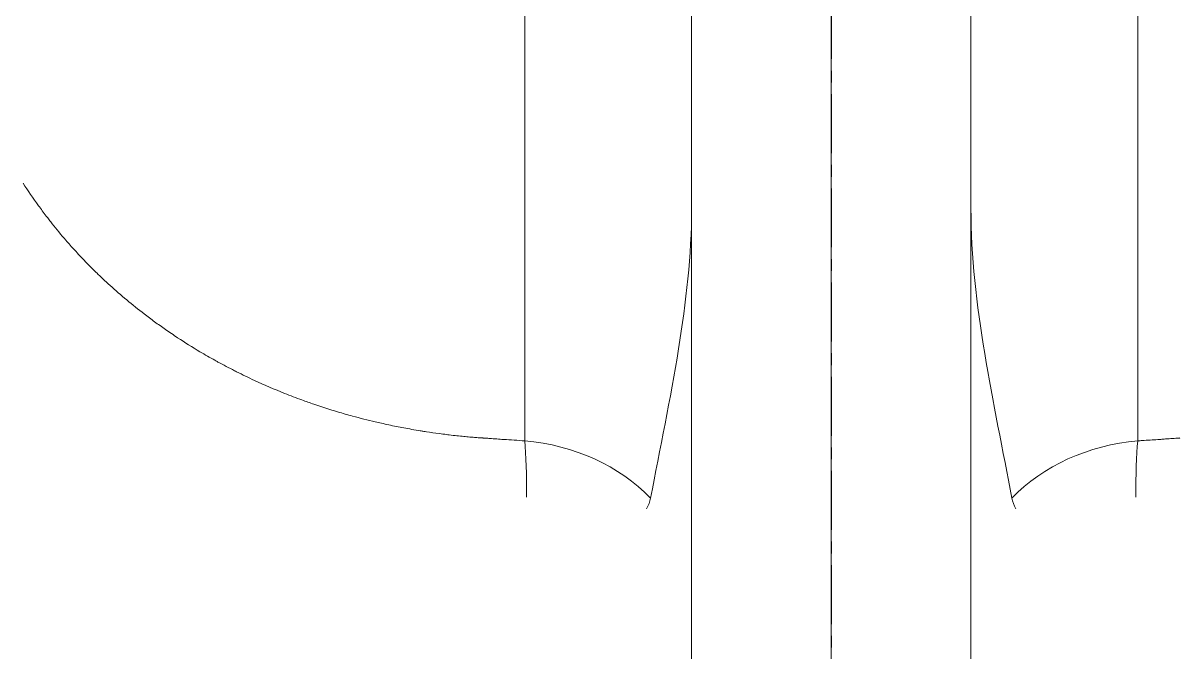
# Model space of a CAD drawing. Header units: millimetres. Extents: x -2122 to 22797, y 3569 to 89276.
# Drawn here: x 9045.2 to 9167.9, y 17335.6 to 17402.3 of the extents above; entities that cross this region are included whole.
import ezdxf

# ---------------------------------------------------------------- set-up
doc = ezdxf.new("R2010")
doc.units = ezdxf.units.MM
doc.header["$LTSCALE"] = 20
doc.linetypes.add('CENTER', pattern=[2, 1.25, -0.25, 0.25, -0.25])
doc.layers.add('IA-DIBUJO', color=3, linetype='Continuous', lineweight=30)
doc.layers.add('IA-EJES', color=4, linetype='CENTER')

msp = doc.modelspace()

# ---------------------------------------------------------------- linework, layer by layer
at = {"layer": 'IA-DIBUJO', "color": 3, "linetype": 'Continuous', "lineweight": 0, "extrusion": (2.06626e-48, 1, -1.83697e-16)}
for p, q in [((9130.96, 17189.79), (9130.96, 17431.82)), ((9116.15, 17187.06), (9116.15, 17427.91)), ((9145.78, 17187.06), (9145.78, 17427.99))]:
    msp.add_line(p, q, dxfattribs=at)
at = {"layer": 'IA-DIBUJO', "color": 3, "linetype": 'Continuous', "lineweight": 0}
for centre, major_axis, ratio, start_param, end_param in [((9096.39, 17341.53), (1.23, 19.72), 0.095841, -1.006152, -0.579215), ((9096.39, 17341.53), (-19.75, 0), 0.836583, -2.465124, -1.675365), ((9165.53, 17341.53), (-19.75, 0), 0.836583, -1.466228, -0.676469), ((9165.53, 17341.53), (1.23, -19.72), 0.095841, -2.562377, -2.135441)]:
    msp.add_ellipse(centre, major_axis=major_axis, ratio=ratio, start_param=start_param, end_param=end_param, dxfattribs=at)
at = {"layer": 'IA-DIBUJO', "color": 3, "linetype": 'Continuous', "lineweight": 0, "extrusion": (1.12482e-32, -1.83697e-16, -1)}
for centre, major_axis, start_param, end_param in [((9096.39, 17352.47), (15.46, 0), 0.085448, 0.247588), ((9165.53, 17352.47), (-15.46, 0), -0.247588, -0.085448)]:
    msp.add_ellipse(centre, major_axis=major_axis, ratio=0.455457, start_param=start_param, end_param=end_param, dxfattribs=at)
at = {"layer": 'IA-DIBUJO', "color": 3, "linetype": 'Continuous', "lineweight": 0}
for points, knots in [([(9098.45, 17357.96), (9098.45, 17359.13), (9098.45, 17360.34), (9098.46, 17362.85), (9098.46, 17364.15), (9098.46, 17366.82), (9098.46, 17368.21), (9098.46, 17370.85), (9098.46, 17372.09), (9098.46, 17373.93), (9098.46, 17374.49), (9098.46, 17375.39), (9098.46, 17375.74), (9098.46, 17376.44), (9098.46, 17376.81), (9098.46, 17379.28), (9098.46, 17381.46), (9098.46, 17384.43), (9098.46, 17385.13), (9098.46, 17386.26), (9098.46, 17386.68), (9098.46, 17387.38), (9098.46, 17387.64), (9098.46, 17389.1), (9098.46, 17390.32), (9098.46, 17392.62), (9098.46, 17393.7), (9098.46, 17395.73), (9098.46, 17396.66), (9098.46, 17398.48), (9098.46, 17399.35), (9098.46, 17400.26), (9098.46, 17400.28), (9098.46, 17402.03), (9098.46, 17403.79), (9098.46, 17405.79), (9098.46, 17406.01), (9098.46, 17407.23), (9098.46, 17408.23), (9098.46, 17409.75), (9098.45, 17410.26), (9098.45, 17411.02), (9098.45, 17411.28), (9098.45, 17411.78), (9098.45, 17412.03), (9098.45, 17412.28), (9098.45, 17412.29), (9098.45, 17412.64), (9098.45, 17413.02), (9098.45, 17413.83), (9098.45, 17414.27), (9098.45, 17414.81), (9098.45, 17414.86), (9098.45, 17415.38), (9098.45, 17415.87), (9098.45, 17416.73), (9098.45, 17417.1), (9098.45, 17417.66), (9098.45, 17417.84), (9098.45, 17418.17), (9098.45, 17418.3), (9098.45, 17418.46), (9098.45, 17418.47), (9098.45, 17419.02), (9098.45, 17419.55), (9098.45, 17420.33), (9098.45, 17420.59), (9098.45, 17420.97), (9098.45, 17421.1), (9098.45, 17421.29), (9098.45, 17421.41), (9098.45, 17421.53), (9098.45, 17421.59), (9098.45, 17421.6), (9098.45, 17421.85), (9098.46, 17422.08), (9098.46, 17422.54), (9098.47, 17422.76), (9098.48, 17423.1), (9098.48, 17423.23), (9098.5, 17423.57), (9098.51, 17423.78), (9098.52, 17424.02), (9098.53, 17424.05), (9098.54, 17424.21), (9098.55, 17424.32), (9098.56, 17424.49), (9098.57, 17424.54), (9098.57, 17424.62), (9098.58, 17424.66), (9098.58, 17424.7), (9098.58, 17424.72), (9098.59, 17424.74), (9098.64, 17425.25), (9098.71, 17425.76), (9098.82, 17426.39), (9098.84, 17426.49), (9098.93, 17426.99), (9099.01, 17427.38), (9099.18, 17428.15), (9099.28, 17428.53), (9099.42, 17429.07), (9099.46, 17429.23), (9099.57, 17429.66), (9099.65, 17429.93), (9099.78, 17430.35), (9099.82, 17430.49), (9099.88, 17430.7), (9099.9, 17430.77), (9099.94, 17430.87), (9099.96, 17430.93), (9099.97, 17431), (9099.99, 17431.03), (9099.99, 17431.04), (9100.08, 17431.32), (9100.17, 17431.61), (9100.38, 17432.21), (9100.49, 17432.53), (9100.71, 17433.14), (9100.82, 17433.45), (9100.94, 17433.8), (9100.96, 17433.83), (9101.08, 17434.15), (9101.18, 17434.44), (9101.36, 17434.9), (9101.42, 17435.07), (9101.53, 17435.34), (9101.57, 17435.44), (9101.71, 17435.82), (9101.82, 17436.1), (9101.95, 17436.41), (9101.95, 17436.43), (9102.02, 17436.61), (9102.08, 17436.76), (9102.18, 17437), (9102.21, 17437.08), (9102.26, 17437.2), (9102.29, 17437.27), (9102.32, 17437.35), (9102.33, 17437.39), (9102.34, 17437.4), (9102.55, 17437.94), (9102.77, 17438.48), (9103.13, 17439.38), (9103.28, 17439.74), (9103.49, 17440.28), (9103.56, 17440.45), (9103.84, 17441.17), (9104.05, 17441.71), (9104.35, 17442.52), (9104.45, 17442.8), (9104.6, 17443.2), (9104.65, 17443.34), (9104.74, 17443.6), (9104.78, 17443.71), (9104.83, 17443.85), (9104.83, 17443.87), (9104.96, 17444.24), (9105.08, 17444.59), (9105.31, 17445.28), (9105.42, 17445.63), (9105.63, 17446.31), (9105.73, 17446.65), (9105.93, 17447.34), (9106.02, 17447.68), (9106.19, 17448.36), (9106.27, 17448.7), (9106.42, 17449.38), (9106.49, 17449.71), (9106.58, 17450.21), (9106.61, 17450.37), (9106.64, 17450.52)], [0, 0, 0, 0, 0.0561256, 0.0561256, 0.1122582, 0.1122582, 0.1683945, 0.1683945, 0.2158997, 0.2158997, 0.2365081, 0.2365081, 0.2488071, 0.2488071, 0.2618536, 0.2618536, 0.3358735, 0.3358735, 0.3584153, 0.3584153, 0.371698, 0.371698, 0.3800577, 0.3800577, 0.4169617, 0.4169617, 0.4486893, 0.4486893, 0.4752612, 0.4752612, 0.4995117, 0.4995117, 0.5, 0.5, 0.5556078, 0.5556078, 0.5625, 0.5625, 0.59375, 0.59375, 0.609375, 0.609375, 0.6171875, 0.6171875, 0.6247559, 0.6247559, 0.625, 0.625, 0.6397912, 0.6397912, 0.6544232, 0.6544232, 0.65625, 0.65625, 0.6701127, 0.6701127, 0.679498, 0.679498, 0.6839754, 0.6839754, 0.6872559, 0.6872559, 0.6875, 0.6875, 0.703125, 0.703125, 0.7109375, 0.7109375, 0.7148438, 0.7148438, 0.7167969, 0.7185059, 0.7185059, 0.71875, 0.71875, 0.7246654, 0.7246654, 0.7308078, 0.7308078, 0.734375, 0.734375, 0.740969, 0.740969, 0.7421875, 0.7421875, 0.7460938, 0.7460938, 0.7480469, 0.7480469, 0.7490234, 0.7495117, 0.7495117, 0.75, 0.75, 0.7660986, 0.7660986, 0.7693704, 0.7693704, 0.78125, 0.78125, 0.7923571, 0.7923571, 0.796875, 0.796875, 0.8046875, 0.8046875, 0.8085938, 0.8085938, 0.8105469, 0.8105469, 0.8115234, 0.8122559, 0.8122559, 0.8125, 0.8125, 0.8229806, 0.8229806, 0.8333653, 0.8333653, 0.8426937, 0.8426937, 0.84375, 0.84375, 0.8521208, 0.8521208, 0.8565993, 0.8565993, 0.859375, 0.859375, 0.8666846, 0.8666846, 0.8671875, 0.8671875, 0.8710938, 0.8710938, 0.8730469, 0.8730469, 0.8740234, 0.8747559, 0.8747559, 0.875, 0.875, 0.890625, 0.890625, 0.9012178, 0.9012178, 0.90625, 0.90625, 0.921875, 0.921875, 0.9296875, 0.9296875, 0.9335938, 0.9335938, 0.9370117, 0.9370117, 0.9375, 0.9375, 0.9464386, 0.9464386, 0.955567, 0.955567, 0.9649057, 0.9649057, 0.9746146, 0.9746146, 0.9845668, 0.9845668, 0.9949481, 0.9949481, 0.9999967, 0.9999967, 0.9999967, 0.9999967]), ([(9155.25, 17450.58), (9155.42, 17449.59), (9155.65, 17448.53), (9156.09, 17446.85), (9156.25, 17446.28), (9156.53, 17445.39), (9156.67, 17444.94), (9156.85, 17444.41), (9156.94, 17444.14), (9156.99, 17443.99), (9157.01, 17443.92), (9157.02, 17443.88), (9157.03, 17443.87), (9157.2, 17443.36), (9157.4, 17442.82), (9157.66, 17442.11), (9157.73, 17441.93), (9157.8, 17441.73), (9157.82, 17441.69), (9157.82, 17441.67), (9157.82, 17441.67), (9157.83, 17441.67), (9157.83, 17441.66), (9157.84, 17441.64), (9157.88, 17441.53), (9157.94, 17441.37), (9158.14, 17440.86), (9158.33, 17440.37), (9158.71, 17439.4), (9158.85, 17439.04), (9159.09, 17438.44), (9159.21, 17438.13), (9159.37, 17437.74), (9159.45, 17437.54), (9159.49, 17437.43), (9159.51, 17437.38), (9159.52, 17437.35), (9159.53, 17437.34), (9160.05, 17436.01), (9160.51, 17434.83), (9161.11, 17433.23), (9161.29, 17432.73), (9161.53, 17432.03), (9161.61, 17431.8), (9161.72, 17431.47), (9161.77, 17431.31), (9161.83, 17431.13), (9161.86, 17431.03), (9161.88, 17430.99), (9161.89, 17430.96), (9161.89, 17430.96), (9162.25, 17429.81), (9162.56, 17428.72), (9162.92, 17427.15), (9163.02, 17426.63), (9163.15, 17425.88), (9163.21, 17425.51), (9163.27, 17425.08), (9163.3, 17424.86), (9163.31, 17424.76), (9163.32, 17424.71), (9163.32, 17424.68), (9163.32, 17424.66), (9163.37, 17424.22), (9163.41, 17423.74), (9163.45, 17422.96), (9163.46, 17422.55), (9163.47, 17422.04), (9163.47, 17421.78), (9163.47, 17421.64), (9163.47, 17421.57), (9163.47, 17421.53), (9163.47, 17421.52), (9163.47, 17421.01), (9163.47, 17420.25), (9163.47, 17419.33), (9163.47, 17418.86), (9163.47, 17418.61), (9163.47, 17418.5), (9163.47, 17418.43), (9163.47, 17418.41), (9163.47, 17417.46), (9163.47, 17416.48), (9163.47, 17414.94), (9163.47, 17414.16), (9163.47, 17413.22), (9163.47, 17412.74), (9163.47, 17412.5), (9163.47, 17412.4), (9163.47, 17412.33), (9163.47, 17412.29), (9163.47, 17410.23), (9163.47, 17407.23), (9163.47, 17403.78), (9163.47, 17402.07), (9163.47, 17401.11), (9163.47, 17400.64), (9163.47, 17400.4), (9163.47, 17400.39), (9163.47, 17391.79), (9163.47, 17384.04), (9163.47, 17369.97), (9163.47, 17363.66), (9163.47, 17357.96)], [0, 0, 0, 0, 0.03125, 0.03125, 0.046875, 0.046875, 0.0546875, 0.0585938, 0.0605469, 0.0615234, 0.0622559, 0.0622559, 0.0625, 0.0625, 0.078125, 0.078125, 0.0820313, 0.0830078, 0.083252, 0.083252, 0.083374, 0.083374, 0.0834961, 0.0839844, 0.0859375, 0.09375, 0.09375, 0.109375, 0.109375, 0.1171875, 0.1171875, 0.1210938, 0.1230469, 0.1240234, 0.1245117, 0.1248779, 0.1248779, 0.125, 0.125, 0.15625, 0.15625, 0.171875, 0.171875, 0.1796875, 0.1796875, 0.1835938, 0.1855469, 0.1865234, 0.1872559, 0.1872559, 0.1875, 0.1875, 0.21875, 0.21875, 0.234375, 0.234375, 0.2421875, 0.2460938, 0.2480469, 0.2490234, 0.2495117, 0.2495117, 0.25, 0.25, 0.265625, 0.265625, 0.2734375, 0.2773438, 0.2792969, 0.2802734, 0.2810059, 0.2810059, 0.28125, 0.28125, 0.296875, 0.3046875, 0.3085938, 0.3105469, 0.3120117, 0.3120117, 0.3125, 0.3125, 0.34375, 0.34375, 0.359375, 0.3671875, 0.3710938, 0.3730469, 0.3740234, 0.3740234, 0.375, 0.375, 0.4375, 0.46875, 0.484375, 0.4921875, 0.4995117, 0.4995117, 0.5, 0.5, 0.75, 0.75, 1, 1, 1, 1]), ([(9045.24, 17385.32), (9045.76, 17384.51), (9046.3, 17383.72), (9046.87, 17382.93), (9047.14, 17382.56), (9047.41, 17382.19), (9047.7, 17381.82), (9047.8, 17381.69), (9047.9, 17381.56), (9048, 17381.43), (9048.11, 17381.29), (9048.22, 17381.14), (9048.33, 17381), (9048.79, 17380.42), (9049.27, 17379.85), (9049.76, 17379.28), (9050.07, 17378.92), (9050.39, 17378.56), (9050.72, 17378.2), (9050.9, 17378.01), (9051.08, 17377.81), (9051.26, 17377.61), (9051.82, 17377.02), (9052.39, 17376.44), (9052.97, 17375.87), (9052.99, 17375.84), (9053.02, 17375.82), (9053.05, 17375.79), (9053.26, 17375.59), (9053.48, 17375.38), (9053.7, 17375.17), (9053.95, 17374.94), (9054.2, 17374.7), (9054.46, 17374.47), (9055.62, 17373.41), (9056.83, 17372.4), (9058.09, 17371.43), (9058.45, 17371.15), (9058.82, 17370.88), (9059.19, 17370.61), (9059.57, 17370.33), (9059.95, 17370.06), (9060.34, 17369.79), (9060.76, 17369.49), (9061.19, 17369.2), (9061.63, 17368.91), (9062.4, 17368.4), (9063.19, 17367.91), (9064, 17367.42), (9064.52, 17367.11), (9065.05, 17366.81), (9065.59, 17366.51), (9065.7, 17366.45), (9065.8, 17366.39), (9065.91, 17366.33), (9066.49, 17366.02), (9067.07, 17365.71), (9067.67, 17365.41), (9067.74, 17365.37), (9067.81, 17365.33), (9067.88, 17365.3), (9068.51, 17364.98), (9069.14, 17364.67), (9069.78, 17364.38), (9070.83, 17363.89), (9071.9, 17363.43), (9072.98, 17363), (9073.59, 17362.76), (9074.2, 17362.52), (9074.82, 17362.3), (9075.24, 17362.14), (9075.66, 17362), (9076.09, 17361.85), (9076.92, 17361.56), (9077.76, 17361.3), (9078.6, 17361.04), (9079.13, 17360.88), (9079.66, 17360.73), (9080.19, 17360.59), (9080.98, 17360.37), (9081.79, 17360.17), (9082.6, 17359.98), (9082.81, 17359.93), (9083.03, 17359.88), (9083.24, 17359.83), (9083.77, 17359.71), (9084.29, 17359.6), (9084.82, 17359.49), (9085.09, 17359.44), (9085.35, 17359.39), (9085.62, 17359.34), (9086.19, 17359.23), (9086.77, 17359.13), (9087.35, 17359.03), (9087.49, 17359.01), (9087.62, 17358.99), (9087.76, 17358.97), (9087.84, 17358.95), (9087.93, 17358.94), (9088.02, 17358.93), (9088.47, 17358.86), (9088.92, 17358.79), (9089.37, 17358.73), (9089.63, 17358.7), (9089.9, 17358.66), (9090.17, 17358.63), (9090.26, 17358.62), (9090.35, 17358.6), (9090.45, 17358.59), (9090.72, 17358.56), (9090.99, 17358.53), (9091.26, 17358.5), (9091.5, 17358.47), (9091.74, 17358.45), (9091.98, 17358.42), (9092.2, 17358.4), (9092.41, 17358.38), (9092.62, 17358.36), (9092.69, 17358.36), (9092.76, 17358.35), (9092.83, 17358.35), (9093.02, 17358.33), (9093.19, 17358.32), (9093.37, 17358.31), (9093.53, 17358.29), (9093.7, 17358.28), (9093.86, 17358.27), (9093.9, 17358.27), (9093.94, 17358.27), (9093.98, 17358.27)], [0.00676557, 0.00676557, 0.00676557, 0.00676557, 0.008419, 0.008419, 0.008419, 0.00920914, 0.00920914, 0.00920914, 0.0094884, 0.0094884, 0.0094884, 0.00979858, 0.00979858, 0.00979858, 0.0110526, 0.0110526, 0.0110526, 0.01186049, 0.01186049, 0.01186049, 0.01230717, 0.01230717, 0.01230717, 0.01367121, 0.01367121, 0.01367121, 0.01373129, 0.01373129, 0.01373129, 0.01423259, 0.01423259, 0.01423259, 0.01481411, 0.01481411, 0.01481411, 0.01743982, 0.01743982, 0.01743982, 0.01820118, 0.01820118, 0.01820118, 0.01897679, 0.01897679, 0.01897679, 0.01982966, 0.01982966, 0.01982966, 0.02134889, 0.02134889, 0.02134889, 0.02233765, 0.02233765, 0.02233765, 0.02253017, 0.02253017, 0.02253017, 0.02359116, 0.02359116, 0.02359116, 0.02372099, 0.02372099, 0.02372099, 0.02484535, 0.02484535, 0.02484535, 0.02670342, 0.02670342, 0.02670342, 0.02775235, 0.02775235, 0.02775235, 0.02846519, 0.02846519, 0.02846519, 0.02986275, 0.02986275, 0.02986275, 0.03072825, 0.03072825, 0.03072825, 0.03202917, 0.03202917, 0.03202917, 0.03237173, 0.03237173, 0.03237173, 0.03320939, 0.03320939, 0.03320939, 0.03362677, 0.03362677, 0.03362677, 0.03453266, 0.03453266, 0.03453266, 0.03474423, 0.03474423, 0.03474423, 0.03488192, 0.03488192, 0.03488192, 0.03558148, 0.03558148, 0.03558148, 0.03598643, 0.03598643, 0.03598643, 0.03612708, 0.03612708, 0.03612708, 0.03652887, 0.03652887, 0.03652887, 0.03689108, 0.03689108, 0.03689108, 0.03721551, 0.03721551, 0.03721551, 0.03732689, 0.03732689, 0.03732689, 0.03761084, 0.03761084, 0.03761084, 0.03788088, 0.03788088, 0.03788088, 0.03795358, 0.03795358, 0.03795358, 0.03795358]), ([(9116.15, 17382.6), (9116.15, 17377.69), (9115.56, 17372.65), (9113.91, 17362.42), (9112.78, 17357.08), (9111.8, 17351.87)], [-66.176667, -66.176667, -66.176667, -66.176667, -34.458755, -34.458755, 0, 0, 0, 0]), ([(9093.98, 17358.27), (9093.99, 17358.27), (9094, 17358.27), (9094.01, 17358.27), (9094.01, 17358.27), (9094.02, 17358.26), (9094.03, 17358.26), (9094.04, 17358.26), (9094.05, 17358.26), (9094.06, 17358.26), (9094.1, 17358.26), (9094.13, 17358.26), (9094.16, 17358.25), (9094.19, 17358.25), (9094.23, 17358.25), (9094.26, 17358.25), (9094.29, 17358.24), (9094.32, 17358.24), (9094.35, 17358.24), (9094.42, 17358.24), (9094.48, 17358.23), (9094.54, 17358.23), (9094.6, 17358.22), (9094.67, 17358.22), (9094.73, 17358.21), (9094.85, 17358.2), (9094.98, 17358.19), (9095.1, 17358.19), (9095.23, 17358.18), (9095.36, 17358.17), (9095.48, 17358.16), (9095.73, 17358.14), (9095.97, 17358.12), (9096.22, 17358.11), (9096.96, 17358.06), (9097.71, 17358.01), (9098.45, 17357.96)], [-0.00000006, -0.00000006, -0.00000006, -0.00000006, 0.00001047, 0.00001047, 0.00001047, 0.000021626, 0.000021626, 0.000021626, 0.000033996, 0.000033996, 0.000033996, 0.000088429, 0.000088429, 0.000088429, 0.000142387, 0.000142387, 0.000142387, 0.000187897, 0.000187897, 0.000187897, 0.000284835, 0.000284835, 0.000284835, 0.000381073, 0.000381073, 0.000381073, 0.00056973, 0.00056973, 0.00056973, 0.000764892, 0.000764892, 0.000764892, 0.001139519, 0.001139519, 0.001139519, 0.002279098, 0.002279098, 0.002279098, 0.002279098]), ([(9163.47, 17357.96), (9163.63, 17357.97), (9163.8, 17357.98), (9163.96, 17357.99), (9164.24, 17358.01), (9164.51, 17358.03), (9164.79, 17358.05), (9165.06, 17358.06), (9165.33, 17358.08), (9165.6, 17358.1), (9165.7, 17358.11), (9165.81, 17358.11), (9165.91, 17358.12), (9166.08, 17358.13), (9166.24, 17358.14), (9166.41, 17358.16), (9166.54, 17358.17), (9166.68, 17358.18), (9166.81, 17358.18), (9166.93, 17358.19), (9167.04, 17358.2), (9167.16, 17358.21), (9167.39, 17358.23), (9167.63, 17358.24), (9167.87, 17358.26), (9167.88, 17358.26), (9167.89, 17358.26), (9167.9, 17358.26), (9167.91, 17358.27), (9167.93, 17358.27), (9167.94, 17358.27)], [0.008992664, 0.008992664, 0.008992664, 0.008992664, 0.009241624, 0.009241624, 0.009241624, 0.009664681, 0.009664681, 0.009664681, 0.010076774, 0.010076774, 0.010076774, 0.010237634, 0.010237634, 0.010237634, 0.010488868, 0.010488868, 0.010488868, 0.010695806, 0.010695806, 0.010695806, 0.010870885, 0.010870885, 0.010870885, 0.01123621, 0.01123621, 0.01123621, 0.011250656, 0.011250656, 0.011250656, 0.011271822, 0.011271822, 0.011271822, 0.011271822])]:
    msp.add_open_spline(points, degree=3, knots=knots, dxfattribs=at)
msp.add_open_spline([(9150.13, 17351.87), (9148.23, 17361.97), (9145.78, 17372.54), (9145.78, 17382.62)], degree=3, dxfattribs=at)
at = {"layer": 'IA-EJES', "ltscale": 0.25}
msp.add_line((9130.96, 18584.76), (9130.96, 16807.07), dxfattribs=at)

doc.saveas('drawing.dxf')
